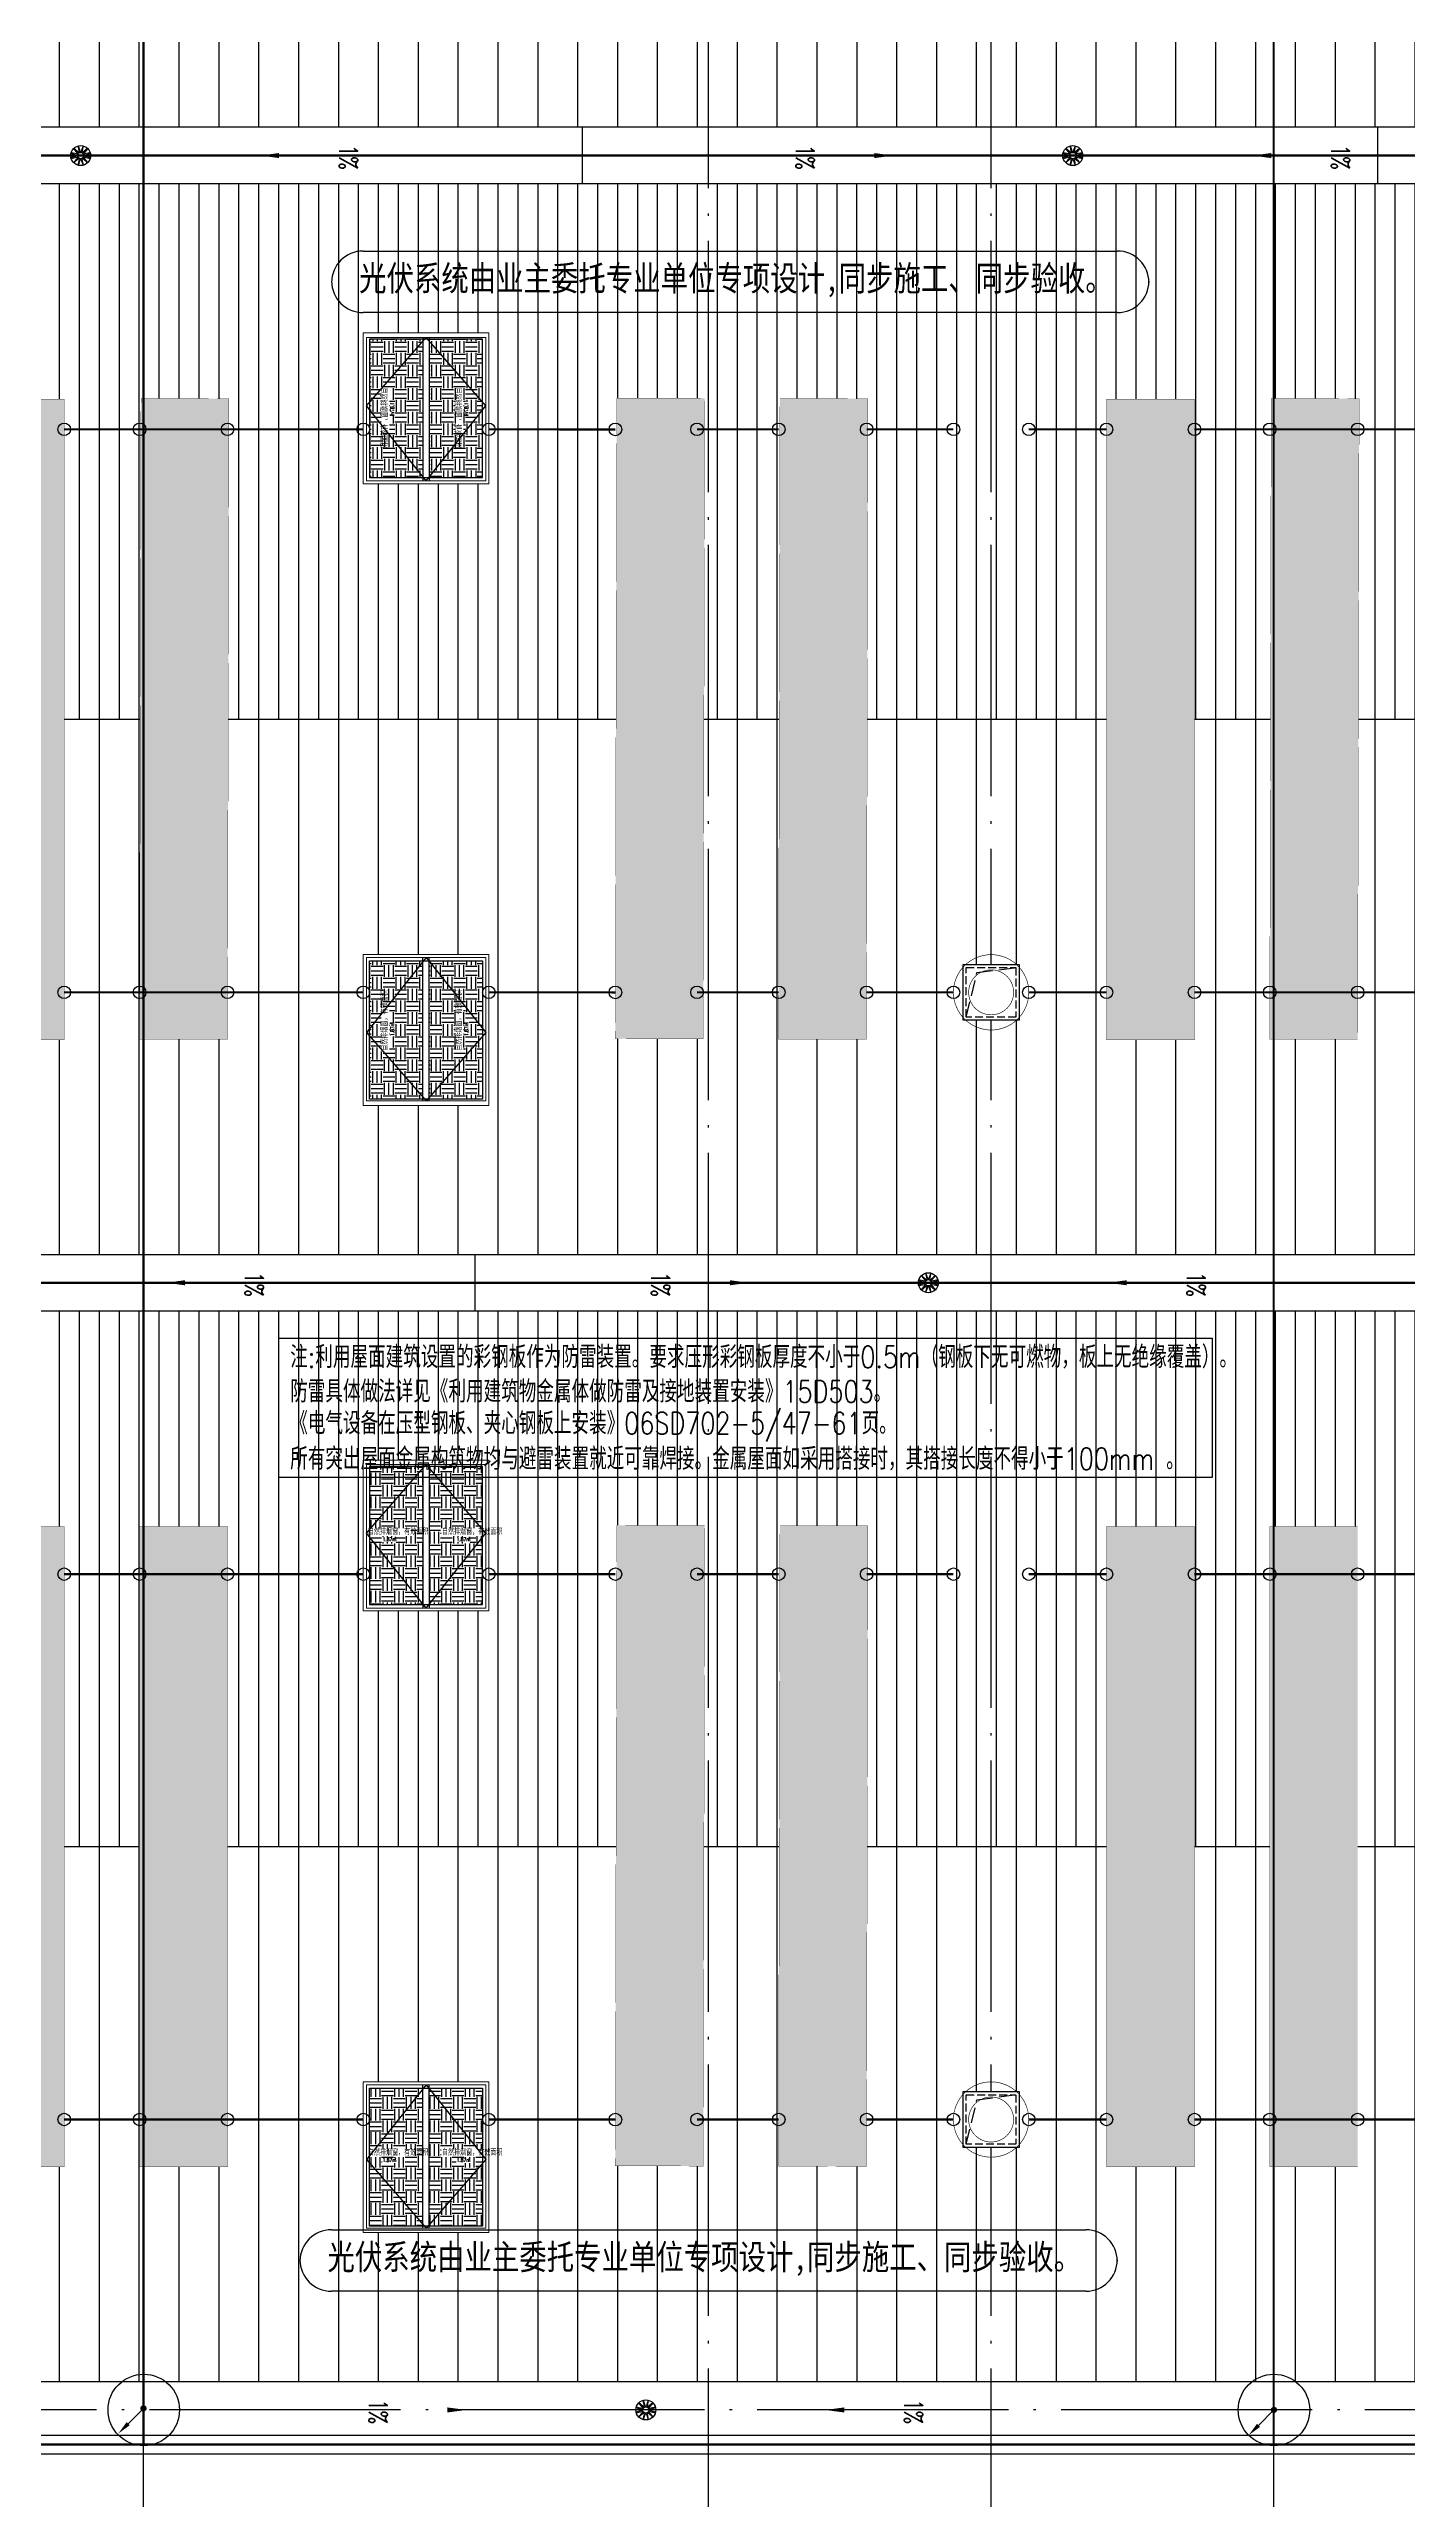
# Model space of a CAD drawing. Extents: x -1396510 to 1250330, y -1892470 to 1623980.
# Drawn here: x -166359 to -144731, y -1496488 to -1457473 of the extents above; entities that cross this region are included whole.
import ezdxf

# ---------------------------------------------------------------- set-up
doc = ezdxf.new("R2010")
doc.units = 0
doc.header["$LTSCALE"] = 1000
doc.header["$MEASUREMENT"] = 0
for name, pattern in [('CENTER2', [1.125, 0.75, -0.125, 0.125, -0.125]), ('DASH', [0.35, 0.25, -0.1]), ('DOTE', [2.4200000000000004, 2, -0.2, 0.02, -0.2]), ('HIDDEN', [9.524999999999999, 6.35, -3.175])]:
    doc.linetypes.add(name, pattern=pattern)
for name, color, linetype in [('-DS 电气', 130, 'Continuous'), ('99平面图例外参$0$A-HATCH-2', 251, 'Continuous'), ('A-AXIS-DOTE', 14, 'DOTE'), ('A-AXIS-SYMB', 3, 'Continuous'), ('A-DRAIN', 142, 'Continuous'), ('A-HATCH-2', 251, 'Continuous'), ('A-LIN-V', 9, 'Continuous'), ('A-SFCE', 30, 'Continuous'), ('AS-COLN', 6, 'Continuous'), ('AS-结构边线层', 200, 'Continuous'), ('E-电气标注', 84, 'Continuous'), ('LWIRE', 4, 'Continuous'), ('SPACE', 7, 'Continuous'), ('SPACE_HATCH', 8, 'Continuous'), ('TEL_TEXT', 7, 'Continuous'), ('WIRE-接地', 4, 'Continuous'), ('WIRE-照明', 1, 'Continuous'), ('WIRE-避雷', 4, 'Continuous'), ('参考线', 8, 'Continuous'), ('外框', 1, 'HIDDEN'), ('文本', 4, 'Continuous'), ('暖通', 7, 'Continuous'), ('虹吸雨水斗', 6, 'Continuous')]:
    doc.layers.add(name, color=color, linetype=linetype)
doc.layers.add('A-云线2', color=3, linetype='Continuous', plot=False)
doc.layers.add('A-加建区域', color=47, linetype='Continuous', plot=False)
doc.layers.add('成型线', color=3, linetype='Continuous', lineweight=18)
doc.styles.add('-宋体', font='', dxfattribs={"width": 0.8})
doc.styles.add('_TCH_DIM', font='SIMPLEX', dxfattribs={"bigfont": 'GBCBIG'})
doc.styles.add('_TCH_SPACE', font='SIMPLEX', dxfattribs={"height": 5, "bigfont": 'GBCBIG'})
doc.styles.add('_TEL_DIM', font='SIMPLEX', dxfattribs={"width": 0.8, "height": 3.5, "bigfont": 'HZTXT'})
doc.styles.get("Standard").update_dxf_attribs({"font": 'gbenor.shx', "bigfont": 'gbcbig.shx'})
doc.styles.get('-宋体').set_extended_font_data('SimSun')
pattern_1 = [(90, (-187145.8154680913, -620719.999996184), (-635, 0), [])]
pattern_2 = [(90, (-187145.8154680913, -620719.999996184), (-317.5, 0), [])]
pattern_3 = [(0, (0, 0), (187.5, 187.5), [187.5, -187.5]), (0, (0, 70.3125), (187.5, 187.5), [187.5, -187.5]), (0, (0, 140.625), (187.5, 187.5), [187.5, -187.5]), (90, (23.4375, 164.0625), (-187.5, 187.5), [187.5, -187.5]), (90, (93.75, 164.0625), (-187.5, 187.5), [187.5, -187.5]), (90, (164.0625, 164.0625), (-187.5, 187.5), [187.5, -187.5])]

# ---------------------------------------------------------------- blocks, each defined once
blk = doc.blocks.new('“奔腾”虹吸雨水斗')
at = {"layer": '虹吸雨水斗', "color": 8, "lineweight": 25}
for p, q in [((947051.9390358106, 86699.02171509856), (946986.60449177, 86757.83901256899)), ((947047.8582179125, 86793.27368750554), (947066.1447476526, 86707.2243189398)), ((947081.8603335525, 86711.43490229684), (947054.6876074036, 86795.03944810855)), ((947125.4522277878, 86795.09991370716), (947098.2641428069, 86711.4357096796)), ((947113.9795311099, 86707.22438888164), (947132.249532881, 86793.21441250079)), ((947193.5637246221, 86757.8844670532), (947128.1860503346, 86699.02318346837)), ((946944.3575006259, 86684.78362745002), (947028.0217046535, 86657.59554246908)), ((947028.0225120363, 86641.19173321455), (946944.4179662246, 86614.01900706587)), ((946946.1837268276, 86607.18961757475), (947032.2330953933, 86625.4761473148)), ((947032.2330254515, 86673.31093077212), (946946.2430018323, 86691.58093254315)), ((946981.5729472799, 86752.89512428427), (947040.4342308647, 86687.51744999675)), ((947040.4356992345, 86611.27043547296), (946981.6184017641, 86545.93589143225)), ((946986.5622900488, 86540.90434694209), (947051.9399643363, 86599.7656305269)), ((947066.1464835609, 86591.56442511365), (947047.87648179, 86505.5744014945)), ((947054.6737868831, 86503.68890028812), (947081.8618718641, 86587.3531043157)), ((947098.2656811185, 86587.35391169846), (947125.4384072672, 86503.74936588678)), ((947132.2677967583, 86505.51512648973), (947113.9812670184, 86591.5644950555)), ((947128.1869788602, 86599.76709889674), (947193.5215229009, 86540.94980142628)), ((947139.6903154363, 86687.51837852233), (947198.5076129069, 86752.85292256305)), ((947198.553067391, 86545.89368971103), (947139.6917838062, 86611.27136399854)), ((947233.9422878433, 86691.59919642055), (947147.8929192775, 86673.31266668047)), ((947147.8929892194, 86625.47788322317), (947233.8830128385, 86607.20788145217)), ((947152.1035026347, 86657.59708078073), (947235.7080484463, 86684.76980692943)), ((947235.7685140449, 86614.00518654528), (947152.1043100174, 86641.19327152622))]:
    blk.add_line(p, q, dxfattribs=at)
for centre, radius in [((947090.0630073354, 86649.39440699767), 149.9999999998636), ((947090.0630073354, 86649.39440699764), 47.64705882348608)]:
    blk.add_circle(centre, radius, dxfattribs=at)
for centre, start, end in [((947024.7688896961, 86649.39347772092), 291.6381690381559, 68.36747106928848), ((947033.5161781037, 86682.04066104008), 261.6381690402307, 38.36747106319988), ((947033.5171073804, 86616.74654340072), 321.6381690427745, 98.36747106896546), ((947057.4151437385, 86705.94030695265), 231.638169039676, 8.367471067260695), ((947057.416753293, 86592.84757776589), 351.638169042018, 128.3674710654842), ((947090.0620780587, 86714.68852463702), 201.6381690394507, 338.3674710638043), ((947090.0639366122, 86584.10028935828), 21.63816903945068, 158.3674710638043), ((947122.7092613779, 86705.9412362294), 171.638169042018, 308.3674710654842), ((947122.7108709324, 86592.84850704264), 51.63816903967597, 188.3674710672607), ((947146.6089072905, 86682.04227059458), 141.6381690427745, 278.3674710689655), ((947146.6098365672, 86616.74815295523), 81.63816904023071, 218.3674710631998), ((947155.3571249748, 86649.39533627436), 111.6381690381559, 248.3674710692885)]:
    blk.add_arc(centre, 8.823529411756681, start, end, dxfattribs=at)
blk = doc.blocks.new('434243')
at = {"layer": '文本', "xscale": 1.061320754715, "yscale": 1.061320754715, "zscale": 1.061320754715}
for p in [(-671020.5249859276, 492857.1993738759), (-655220.5249859276, 492857.1993738759), (-657520.5249859286, 474907.1993738731), (-662020.5249859306, 456957.199328534)]:
    blk.add_blockref('“奔腾”虹吸雨水斗', p, dxfattribs=at)
blk = doc.blocks.new('w4234233')
at = {"layer": 'A-AXIS-SYMB', "color": 8}
for points in [[(355545.815468092, 826830, 0, 0, 0), (355545.815468092, 825680, 0, 80.00000000000001, 0), (355545.815468092, 825980, 0, 0, 0)], [(355545.815468092, 818809.9999923708, 0, 0, 0), (355545.815468092, 819959.9999923708, 0, 80.00000000000001, 0), (355545.815468092, 819659.9999923708, 0, 0, 0)]]:
    blk.add_lwpolyline(points, format="xyseb", dxfattribs=at)
at = {"layer": 'A-AXIS-SYMB', "color": 7, "style": '_TCH_DIM', "width": 0.7058823529411765}
for p in [(355375.815468092, 826935), (355375.815468092, 818407.4999923708)]:
    blk.add_text('1%%%', height=297.5, dxfattribs=at).set_placement(p)
blk = doc.blocks.new('w42343eeee')
blk.add_wipeout([(367285.36201962497, 568211.8823127225), (365883.3467330932, 568215.0626106263), (365906.4841525527, 578415.0363684269), (367306.4805506822, 578411.8606441875)]).dxf.layer = '参考线'
at = {"layer": '99平面图例外参$0$A-HATCH-2'}
h = blk.add_hatch(dxfattribs=at)
h.set_pattern_fill('ANSI33', color=256, scale=75)
h.set_pattern_definition([(45, (1135667.221463564, 924695.118585829), (-168.3798022700467, 168.3798022700468), []), (45, (1135835.601338564, 924695.118585829), (-168.3798022700467, 168.3798022700468), [119.0625000000001, -59.53125000000003])])
h.paths.add_polyline_path([(366843.004486084, 550429.953373909), (365843.0085678101, 550432.2217392924)])
h.paths.add_polyline_path([(365906.4840457473, 578415.0363686695), (367306.4804446542, 578411.8606444283), (367283.3431320193, 568211.8868932726), (365883.3467330934, 568215.0626096725)])
at = {"layer": 'E-电气标注', "color": 1, "const_width": 5}
blk.add_lwpolyline([(365906.4841525527, 578415.0363684271), (365883.3467330933, 568215.0626106265), (367283.3431312228, 568211.8868863871), (367306.4805506822, 578411.8606441878)], close=True, dxfattribs=at)
blk = doc.blocks.new('44')
blk.add_wipeout([(277495.815468091, 745319.9999961853), (279895.8547318697, 745319.9999961851), (279895.815468091, 747319.9999961852), (277495.815468091, 747319.9934126738)]).dxf.layer = '参考线'
at = {"layer": 'SPACE_HATCH'}
h = blk.add_hatch(dxfattribs=at)
h.set_pattern_fill('土壤', color=8, scale=50, style=0)
h.set_pattern_definition(pattern_3)
h.paths.add_polyline_path([(277595.8154692653, 746369.9967074657), (279795.8154657534, 746369.9967013941), (279795.8154709901, 747219.9934113587), (277595.8154675254, 747219.9934135819)])
h.paths.add_polyline_path([(278352.3530424843, 746903.9999999983), (279056.8211275907, 746903.9999999983), (279056.8211275907, 747033.9999999983), (278352.3530424843, 747033.9999999983)])
h.paths.add_polyline_path([(278591.1695850375, 746810.7899999983), (278816.5945850375, 746810.7899999983), (278816.5945850375, 746894.9649999983), (278591.1695850375, 746894.9649999983)])
h = blk.add_hatch(dxfattribs=at)
h.set_pattern_fill('土壤', color=8, scale=50, style=0)
h.set_pattern_definition(pattern_3)
h.paths.add_polyline_path([(277595.8154692836, 746269.9967013716), (279795.8154657515, 746269.9967074431), (279795.8154709901, 745420.0065810117), (277595.8154675254, 745420.0065787885)])
h.paths.add_polyline_path([(278352.3530424843, 745723.9999923721), (279056.8211275907, 745723.9999923721), (279056.8211275907, 745853.9999923721), (278352.3530424843, 745853.9999923721)])
h.paths.add_polyline_path([(278591.1695850375, 745630.7899923722), (278816.5945850375, 745630.7899923722), (278816.5945850375, 745714.9649923722), (278591.1695850375, 745714.9649923722)])
at = {"color": 2}
for p, q in [((277565.8154680911, 746369.9967044295), (279850.8154680911, 746369.9967044295)), ((277565.8154680911, 746269.9967044295), (279850.8154680911, 746269.9967044295))]:
    blk.add_line(p, q, dxfattribs=at)
at = {"layer": 'A-SFCE'}
blk.add_lwpolyline([(277595.815468091, 747219.9934126737), (279795.815468091, 747219.9934126737), (279795.815468091, 745419.9999961852), (277595.815468091, 745419.9999961852)], close=True, dxfattribs=at)
at = {"layer": '外框', "color": 8}
for points in [[(279850.815468091, 746319.9999961853), (278658.315468091, 747269.9999961852), (277565.815468091, 746319.9999961852)], [(279850.815468091, 746319.9999961853), (278658.315468091, 745369.9999961852), (277565.815468091, 746319.9999961852)]]:
    blk.add_lwpolyline(points, dxfattribs=at)
at = {"layer": '成型线'}
blk.add_line((279895.815468091, 745319.9999961852), (279895.815468091, 747319.9999961852), dxfattribs=at)
blk.add_lwpolyline([(279895.815468091, 745319.9999961852), (277495.815468091, 745319.9999961853), (277495.815468091, 747319.9999961853), (279895.815468091, 747319.9999961852)], dxfattribs=at)
blk.add_lwpolyline([(279850.815468091, 745369.9999961853), (279850.815468091, 747269.9999961853), (277565.815468091, 747269.9999961852), (277565.815468091, 745369.9999961852)], close=True, dxfattribs=at)
at = {"layer": 'SPACE', "color": 8, "style": '_TCH_SPACE'}
for p in [(278365.3530424843, 746929.9999999983), (278365.3530424843, 745749.9999923721)]:
    blk.add_text('自然排烟窗，有效面积', height=96.45390070921985, dxfattribs=at).set_placement(p)
at = {"layer": 'SPACE', "color": 8, "style": '_TCH_SPACE', "width": 0.7058823529411765}
for s, height, p in [('1.87m', 59.5, (278599.5870850375, 746827.6249999983)), ('2', 29.75, (278791.5870850375, 746862.6249999983)), ('1.87m', 59.5, (278599.5870850375, 745647.6249923721)), ('2', 29.75, (278791.5870850375, 745682.6249923721))]:
    blk.add_text(s, height=height, dxfattribs=at).set_placement(p)
blk = doc.blocks.new('fengji')
blk.add_wipeout([(-444.999999999982, 444.9999999999246), (445.0392637787322, 444.9999999999251), (444.9999999999777, -445.0000000000748), (-445.00000000001666, -445.0000000001503)]).dxf.layer = '参考线'
at = {"layer": 'A-HATCH-2', "color": 8, "const_width": 10}
for points in [[(0, -600.1812888215063, -0.9999999999999998), (0, 600.1812905720435, -0.9999999999999998)], [(0, -600.1812888215063, 0.9999999999999998), (0, 600.1812905720435, 0.9999999999999998)]]:
    blk.add_lwpolyline(points, format="xyb", dxfattribs=at)
at = {"layer": 'A-HATCH-2', "color": 8, "linetype": 'DASH', "const_width": 10}
for points in [[(0, -358.3171878784196, -0.9999999999999998), (0, 358.3171878787689, -0.9999999999999998)], [(0, -358.3171878784196, 0.9999999999999998), (0, 358.3171878787689, 0.9999999999999998)]]:
    blk.add_lwpolyline(points, format="xyb", dxfattribs=at)
at = {"layer": 'AS-COLN', "ltscale": 0.5}
blk.add_lwpolyline([(-445, 445), (445, 445), (445, -445), (-445, -445)], close=True, dxfattribs=at)
at = {"layer": 'AS-COLN', "linetype": 'DASH', "ltscale": 0.5}
blk.add_lwpolyline([(-395, 395), (395, 395), (395, -395), (-395, -395)], close=True, dxfattribs=at)
at = {"layer": 'AS-结构边线层', "color": 8, "linetype": 'DASH'}
blk.add_lwpolyline([(395, 395), (225.4077321449295, -315.0000038014259), (-395, -395)], dxfattribs=at)
blk = doc.blocks.new('世赫3#厂房屋顶0821')
at = {"layer": 'A-HATCH-2'}
h = blk.add_hatch(dxfattribs=at)
h.set_pattern_fill('ANSI31', color=256, scale=400, angle=45)
h.set_pattern_definition(pattern_1)
h.paths.add_polyline_path([(46734.184516676, -26924.99999998743), (179269.9021549856, -26924.99999995762), (184499.999998813, -26924.99999997253), (184500.0000091321, -35449.99999994412), (5954.894532416365, -35450.00000000128), (8720.937321418663, -26925.00000000105), (34104.18451667647, -26924.99999997253)])
h = blk.add_hatch(dxfattribs=at)
h.set_pattern_fill('ANSI31', color=256, scale=200, angle=45)
h.set_pattern_definition(pattern_2)
h.paths.add_polyline_path([(46734.18450394215, -44874.99999995797), (179269.9021422517, -44874.99999998778), (184499.9999937201, -44874.99999997288), (184499.9999963983, -36350.00000000128), (5662.878284897073, -36350.00000000128), (2896.835495894775, -44875.00000000151), (13809.11439663637, -44874.99999997288)])
h = blk.add_hatch(dxfattribs=at)
h.set_pattern_fill('ANSI31', color=256, scale=400, angle=45)
h.set_pattern_definition(pattern_1)
h.paths.add_polyline_path([(46734.18450394215, -44874.99999998778), (179269.9021422517, -44874.99999995797), (184499.9999860793, -44874.99999997288), (184499.9999963983, -53399.99999994447), (-300.0002615137491, -53384.18280601536), (130.7927068925928, -53400.00000000163), (2896.835495894775, -44875.00000000151), (34104.18450394273, -44874.99999997288)])
h = blk.add_hatch(dxfattribs=at)
h.set_pattern_fill('ANSI31', color=256, scale=200, angle=45)
h.set_pattern_definition(pattern_2)
h.paths.add_polyline_path([(-300.0002615137491, -55200.00000004121), (-599.9999214822892, -55200.00000004109), (-599.99988916656, -62825.0000000014), (13809.11440937012, -62824.99999997322), (46734.184516676, -62824.99999995832), (179269.9021549856, -62824.99999998813), (184500.0000064539, -62824.99999997322), (184500.0000091321, -54300.00000000163), (-300.0002615137491, -54300.00000000151)])
h = blk.add_hatch(dxfattribs=at)
h.set_pattern_fill('ANSI31', color=256, scale=400, angle=45)
h.set_pattern_definition(pattern_1)
h.paths.add_polyline_path([(46734.184516676, -62824.99999998813), (179269.9021549856, -62824.99999995832), (184499.999998813, -62824.99999997322), (184500.0000091321, -71349.99999994482), (-599.9998530365992, -71350.00004928967), (-599.9998891666764, -62825.00006104086), (34104.18451667647, -62824.99999997322)])
at = {"layer": 'A-AXIS-DOTE', "color": 8, "ltscale": 2}
for p, q in [((148000, -79979.99999618402), (148000.0000000002, 5640.000003815978)), ((157000.0000000002, -79979.99999618402), (157000.0000000002, 5640.000003815978)), ((161500, -79979.99999618402), (161500, 5640.000003815978)), ((166000, -79979.99999618402), (166000, 5640.000003815978)), ((192904.1845319087, -35900.00000000128), (-5155.815468091285, -35900.00000000023)), ((190814.1845319087, -53850.00000000163), (-5155.815468091285, -53850.00000000058)), ((190814.1845319087, -71800.00000000128), (-5155.815468091285, -71800.00000000058))]:
    blk.add_line(p, q, dxfattribs=at)
at = {"layer": 'A-DRAIN'}
for p, q in [((153284.1845319087, -54300.00000000163), (153284.1845319087, -53400.00000000163)), ((148000, -72200.0520242115), (148000, -71350.00000000116)), ((166000, -72200.0520242115), (166000, -71350.00000000116))]:
    blk.add_line(p, q, dxfattribs=at)
for points in [[(154984.1845319087, -35450.00000000128), (154984.1845319087, -36350.00000000128)], [(167654.1845319087, -35450.00000000128), (167654.1845319087, -36350.00000000128)], [(167654.1845319087, -35450.00000000128), (167654.1845319087, -36350.00000000128)]]:
    blk.add_lwpolyline(points, dxfattribs=at)
at = {"layer": 'A-LIN-V'}
for points in [[(184499.9999999995, -35450.00000000128), (5954.894532416365, -35450.00000000128)], [(5662.878284897073, -36350.00000000128), (130.7927068925928, -53400.00000000163), (184499.9999999995, -53400.00000000163)], [(184499.9999999995, -36350.00000000128), (5662.878284897073, -36350.00000000128)], [(184499.9999999995, -54300.00000000163), (-300.0002615137491, -54300.00000000163)], [(184499.9999999995, -71350.00000000116), (-599.9998530365992, -71350.00000000116)]]:
    blk.add_lwpolyline(points, dxfattribs=at)
at = {"layer": 'A-SFCE'}
for points in [[(-599.9999214824056, -56150.0000000007), (-599.9998494340107, -72200.05200102099), (184500.0000052445, -72200.05202678673), (184500.0000153503, 399.9480899028713), (16850.95031567826, 399.9999365322292), (-599.9999227537774, -53384.18278621556), (-599.9999227537774, -54050.00000000058), (-300.0002615137491, -54050.00000000058)], [(2160.91077356413, -44875.00000000151), (184500.0000149659, -44875.00000000151)], [(-300.0002615137491, -55850.0000000007), (-899.9999227537774, -55850.0000000007), (-899.9998481625225, -72500.0520009792), (184800.0000052028, -72500.05202682852)], [(-599.99988916656, -62825.0000000014), (184500.0000149659, -62825.0000000014)]]:
    blk.add_lwpolyline(points, dxfattribs=at)
at = {"layer": 'A-加建区域', "color": 8, "rotation": 270}
for p in [(-675819.9999961823, 319645.8154680916), (-660019.9999961823, 319645.8154680916), (-677319.9999961834, 301695.8154227633), (-662319.9999961834, 301695.8154227633), (-666819.9999961855, 283745.8153774242)]:
    blk.add_blockref('w4234233', p, dxfattribs=at)
at = {"layer": '虹吸雨水斗'}
blk.add_blockref('434243', (-187145.8154680913, -620719.999996184), dxfattribs=at)
at = {"layer": 'A-LIN-V', "xscale": -1, "rotation": 90}
blk.add_blockref('44', (898820.0976888135, 238770.7638304263), dxfattribs=at)
at = {"layer": 'A-LIN-V', "rotation": 90}
blk.add_blockref('44', (898820.0978259707, -328520.8671057564), dxfattribs=at)
at = {"layer": 'A-SFCE', "rotation": 0.1299683941899633}
for p in [(-219255.9563217165, -619023.9810250171), (-201255.9563217165, -619023.9810264476), (-216655.9599533083, -636973.9810235866), (-198655.9599533083, -636973.9810221561)]:
    blk.add_blockref('w42343eeee', p, dxfattribs=at)
at = {"layer": 'A-SFCE'}
for p in [(-210368.9489364626, -618177.736949242), (-207768.9524383547, -618183.6347287067)]:
    blk.add_blockref('w42343eeee', p, dxfattribs=at)
at = {"layer": '暖通', "rotation": 180}
for p in [(161500, -49225.05202967126), (161500, -67175.05202968535)]:
    blk.add_blockref('fengji', p, dxfattribs=at)
for points in [[(153500.09769262804, -56675.05163766447), (153500.09769262827, -59075.09090144318), (151500.09769262816, -59075.05163766443), (151500.10427613958, -56675.05163766444)], [(153500.09782978543, -68975.05163766522), (153500.09782978566, -66575.01237388651), (151500.09782978555, -66575.05163766527), (151500.10441329697, -68975.05163766525)]]:
    blk.add_wipeout(points).dxf.layer = '参考线'
at = {"layer": 'SPACE_HATCH'}
h = blk.add_hatch(dxfattribs=at)
h.set_pattern_fill('土壤', color=8, scale=50, style=0)
h.set_pattern_definition(pattern_3)
h.paths.add_polyline_path([(152450.1009813477, -56775.05163883872), (152450.1009874193, -58975.05163532682), (151600.1042774547, -58975.05164056359), (151600.1042752315, -56775.05163709889)])
h.paths.add_polyline_path([(151600.1042762247, -57757.82325461094), (151600.104276356, -57887.82325461094), (152264.3317313683, -57887.82325461094), (152264.3317313683, -57757.82325461094)])
h.paths.add_polyline_path([(151798.6801888151, -57981.03325461093), (152024.1051888151, -57981.03325461093), (152024.1051888151, -57896.85825461093), (151798.6801888151, -57896.85825461093)])
h = blk.add_hatch(dxfattribs=at)
h.set_pattern_fill('土壤', color=8, scale=50, style=0)
h.set_pattern_definition(pattern_3)
h.paths.add_polyline_path([(152550.1009874418, -56775.051638857), (152550.1009813703, -58975.05163532495), (153400.0911078017, -58975.05164056359), (153400.0911100249, -56775.05163709889)])
h.paths.add_polyline_path([(153400.0911089004, -57887.82325461094), (153400.0911090318, -57757.82325461094), (152739.8636538881, -57757.82325461094), (152739.8636538881, -57887.82325461094)])
h.paths.add_polyline_path([(152978.6801964413, -57981.03325461093), (153204.1051964413, -57981.03325461093), (153204.1051964413, -57896.85825461093), (152978.6801964413, -57896.85825461093)])
h = blk.add_hatch(dxfattribs=at)
h.set_pattern_fill('土壤', color=8, scale=50, style=0)
h.set_pattern_definition(pattern_3)
h.paths.add_polyline_path([(152450.1011185051, -68875.05163649097), (152450.1011245767, -66675.05164000287), (151600.1044146121, -66675.0516347661), (151600.1044123889, -68875.0516382308)])
h.paths.add_polyline_path([(151600.1044136327, -67644.28002071875), (151600.1044135013, -67774.28002071875), (152264.3318685257, -67774.28002071875), (152264.3318685257, -67644.28002071875)])
h.paths.add_polyline_path([(151798.6803259725, -67867.49002071876), (152024.1053259725, -67867.49002071876), (152024.1053259725, -67783.31502071876), (151798.6803259725, -67783.31502071876)])
h = blk.add_hatch(dxfattribs=at)
h.set_pattern_fill('土壤', color=8, scale=50, style=0)
h.set_pattern_definition(pattern_3)
h.paths.add_polyline_path([(152550.1011245992, -68875.0516364727), (152550.1011185276, -66675.05164000473), (153400.0912449591, -66675.0516347661), (153400.0912471823, -68875.0516382308)])
h.paths.add_polyline_path([(153400.0912460699, -67774.28002071875), (153400.0912459385, -67644.28002071875), (152739.8637910455, -67644.28002071875), (152739.8637910455, -67774.28002071875)])
h.paths.add_polyline_path([(152978.6803335987, -67867.49002071876), (153204.1053335987, -67867.49002071876), (153204.1053335987, -67783.31502071876), (152978.6803335987, -67783.31502071876)])
at = {"color": 2}
for p, q in [((152450.1009843839, -56745.0516376645), (152450.1009843839, -59030.0516376645)), ((152550.1009843839, -56745.0516376645), (152550.1009843839, -59030.0516376645)), ((152450.1011215413, -68905.0516376652), (152450.1011215413, -66620.0516376652)), ((152550.1011215413, -68905.0516376652), (152550.1011215413, -66620.0516376652))]:
    blk.add_line(p, q, dxfattribs=at)
at = {"layer": 'A-SFCE'}
for points in [[(151600.1042761397, -56775.05163766444), (151600.1042761397, -58975.05163766444), (153400.0976926282, -58975.05163766444), (153400.0976926282, -56775.05163766444)], [(151600.1044132971, -68875.05163766525), (151600.1044132971, -66675.05163766525), (153400.0978297856, -66675.05163766525), (153400.0978297856, -68875.05163766525)]]:
    blk.add_lwpolyline(points, close=True, dxfattribs=at)
at = {"layer": '外框', "color": 8}
for points in [[(152500.0976926281, -59030.05163766444), (151550.0976926282, -57837.55163766444), (152500.0976926282, -56745.05163766444)], [(152500.0976926281, -59030.05163766444), (153450.0976926282, -57837.55163766444), (152500.0976926282, -56745.05163766444)], [(152500.0978297855, -66620.05163766525), (151550.0978297856, -67812.55163766525), (152500.0978297856, -68905.05163766525)], [(152500.0978297855, -66620.05163766525), (153450.0978297856, -67812.55163766525), (152500.0978297856, -68905.05163766525)]]:
    blk.add_lwpolyline(points, dxfattribs=at)
at = {"layer": '成型线'}
for p, q in [((153500.0976926282, -59075.05163766444), (151500.0976926282, -59075.05163766444)), ((153500.0978297856, -66575.05163766525), (151500.0978297856, -66575.05163766525))]:
    blk.add_line(p, q, dxfattribs=at)
for points in [[(153500.0976926282, -59075.05163766444), (153500.0976926281, -56675.05163766444), (151500.0976926281, -56675.05163766444), (151500.0976926282, -59075.05163766444)], [(153500.0978297856, -66575.05163766525), (153500.0978297855, -68975.05163766525), (151500.0978297855, -68975.05163766525), (151500.0978297856, -66575.05163766525)]]:
    blk.add_lwpolyline(points, dxfattribs=at)
for points in [[(153450.0976926281, -59030.05163766444), (151550.0976926281, -59030.05163766444), (151550.0976926282, -56745.05163766444), (153450.0976926282, -56745.05163766444)], [(153450.0978297855, -66620.05163766525), (151550.0978297855, -66620.05163766525), (151550.0978297856, -68905.05163766525), (153450.0978297856, -68905.05163766525)]]:
    blk.add_lwpolyline(points, close=True, dxfattribs=at)
at = {"layer": 'A-SFCE', "rotation": 0.1299683941899633}
for p in [(-219255.9563369753, -601073.9810231098), (-201255.9563369753, -601073.9810226329), (-219255.9563598635, -636973.9810235866), (-201255.9563598635, -636973.9810250171)]:
    blk.add_blockref('w42343eeee', p, dxfattribs=at)
at = {"layer": 'A-SFCE'}
for p in [(-210368.9489593508, -600227.7369478114), (-207768.952484131, -600233.6347287067), (-217945.8257369997, -618183.6347287067), (-199945.8257141115, -618183.6347287067), (-210368.9489593508, -636127.7369482883), (-207768.9524993898, -636133.634727753)]:
    blk.add_blockref('w42343eeee', p, dxfattribs=at)
at = {"layer": 'SPACE', "color": 8, "style": '_TCH_SPACE'}
for p in [(151572.8636462619, -57861.82325461094), (152752.8636538881, -57861.82325461094), (151572.8637834193, -67748.28002071875), (152752.8637910455, -67748.28002071875)]:
    blk.add_text('自然排烟窗，有效面积', height=96.45390070921985, dxfattribs=at).set_placement(p)
at = {"layer": 'SPACE', "color": 8, "style": '_TCH_SPACE', "width": 0.7058823529411765}
for s, height, p in [('1.87m', 59.5, (151807.0976888151, -57964.19825461094)), ('2', 29.75, (151999.0976888151, -57929.19825461094)), ('1.87m', 59.5, (152987.0976964413, -57964.19825461094)), ('2', 29.75, (153179.0976964413, -57929.19825461094)), ('1.87m', 59.5, (151807.0978259725, -67850.65502071875)), ('2', 29.75, (151999.0978259725, -67815.65502071875)), ('1.87m', 59.5, (152987.0978335987, -67850.65502071875)), ('2', 29.75, (153179.0978335987, -67815.65502071875))]:
    blk.add_text(s, height=height, dxfattribs=at).set_placement(p)
at = {"layer": 'A-SFCE'}
for p in [(-217968.9631423952, -600251.3540084728), (-199968.9631271364, -600251.3540070422)]:
    blk.add_blockref('w42343eeee', p, dxfattribs=at)
blk = doc.blocks.new('$TelecSys$00000080')
for p, q in [((-0.7000000000007276, -0.7000000000007276), (0, 0)), ((0.1041666666678793, 0.1041666666660603), (0.1041666666678793, 0.1041666666660603)), ((-0.1041666666678793, -0.1041666666660603), (-0.1041666666678793, -0.1041666666660603))]:
    blk.add_line(p, q)
at = {"const_width": 0.1425}
blk.add_lwpolyline([(0.07125000000087311, 0, 1), (-0.07125000000087311, 0, 1)], format="xyb", close=True, dxfattribs=at)
blk.add_solid([(-0.6300000000010186, -0.7700000000004366), (-0.7700000000004366, -0.6299999999991996), (-1.150000000001455, -1.149999999999636)])
at = {"width": 0.8, "flags": 9}
blk.add_attdef('A', (0, 0), '', height=2e-05, rotation=180, dxfattribs=at)
blk = doc.blocks.new('$TelecSys$00000010')
blk.add_circle((0, 0, 1e-08), 1)

msp = doc.modelspace()

# ---------------------------------------------------------------- block references
at = {"layer": 'A-云线2'}
msp.add_blockref('世赫3#厂房屋顶0821', (-312854.1845319086, -1423270), dxfattribs=at)

# ---------------------------------------------------------------- next in the draw order: linework, layer by layer
at = {"layer": '-DS 电气', "color": 6}
for p, q in [((-161357.6476786807, -1460689.919912972), (-149342.3523213193, -1460689.919912972)), ((-161857.6476786807, -1461170), (-161857.6476786807, -1461189.919912972)), ((-148842.3523213193, -1461170), (-148842.3523213193, -1461189.919912972)), ((-149342.3523213193, -1461670), (-161357.6476786807, -1461670)), ((-161861.8322105891, -1492199.919912972), (-149846.5368532276, -1492199.919912972)), ((-162361.8322105891, -1492680), (-162361.8322105891, -1492699.919912972)), ((-149346.5368532276, -1492680), (-149346.5368532276, -1492699.919912972)), ((-149846.5368532276, -1493180), (-161861.8322105891, -1493180))]:
    msp.add_line(p, q, dxfattribs=at)
for centre, start, end in [((-161357.6476786807, -1461189.919912972), 90, 180), ((-149342.3523213193, -1461189.919912972), 0, 90), ((-161357.6476786807, -1461170), 180, 270), ((-149342.3523213193, -1461170), 270, 0), ((-161861.8322105891, -1492699.919912972), 90, 180), ((-149846.5368532276, -1492699.919912972), 0, 90), ((-161861.8322105891, -1492680), 180, 270), ((-149846.5368532276, -1492680), 270, 0)]:
    msp.add_arc(centre, 500, start, end, dxfattribs=at)
at = {"layer": 'TEL_TEXT', "color": 1}
msp.add_lwpolyline([(-162700.0012579286, -1478001.616580268), (-147834.1704569665, -1478001.616580268), (-147834.1704569665, -1480219.999950463), (-162700.0012579286, -1480219.999950463)], close=True, dxfattribs=at)
at = {"layer": 'WIRE-接地', "linetype": 'CENTER2', "const_width": 35}
for points in [[(-164854.1845319082, -1422719.973896939), (-164854.1845319082, -1495620.031149495)], [(-146854.1845319086, -1422720.00002975), (-146854.1845319086, -1495620.049372659)], [(-307938.9210003676, -1459170), (-128204.1878175711, -1459170.000000001)], [(-166116.6600244199, -1463530.000000012), (-161354.0835475254, -1463530.000000012)], [(-159354.0868392811, -1463530.000000012), (-157338.1161165516, -1463531.131331695)], [(-156037.1346543975, -1463530.000000007), (-154737.1284179064, -1463530.000000007)], [(-153336.2294372407, -1463530.207852353), (-151954.3658216054, -1463530.000000008)], [(-150754.003242212, -1463529.980368122), (-149516.66002442, -1463530.000000013)], [(-148114.7906147729, -1463530.134285092), (-143354.0835475242, -1463530.000000014)], [(-166116.6600244198, -1472495.052030559), (-161354.0835475253, -1472495.052030559)], [(-159354.086839281, -1472495.052030559), (-157338.1161165516, -1472496.183362242)], [(-156037.1346543974, -1472495.052030554), (-154737.1284179063, -1472495.052030554)], [(-153336.2294372406, -1472495.2598829), (-151954.3658216053, -1472495.052030555)], [(-150754.0032422119, -1472495.032398668), (-149516.6600244199, -1472495.05203056)], [(-148114.7906147728, -1472495.186315639), (-143354.0835475241, -1472495.052030561)], [(-313604.1844546624, -1477120.000000001), (-128204.1878175711, -1477120.000000001)], [(-166116.6600244199, -1481759.999999905), (-161354.0835475254, -1481759.999999905)], [(-159354.0868392811, -1481759.999999905), (-157338.1161165516, -1481761.131331588)], [(-156037.1346543975, -1481759.999999901), (-154737.1284179064, -1481759.999999901)], [(-153336.2294372407, -1481760.207852246), (-151954.3658216054, -1481759.999999901)], [(-150754.003242212, -1481759.980368015), (-149516.66002442, -1481759.999999907)], [(-148114.7906147729, -1481760.134284985), (-143354.0835475242, -1481759.999999907)], [(-166116.6600244199, -1490445.052030573), (-161354.0835475254, -1490445.052030573)], [(-159354.0868392811, -1490445.052030573), (-157338.1161165516, -1490446.183362256)], [(-156037.1346543975, -1490445.052030568), (-154737.1284179064, -1490445.052030568)], [(-153336.2294372407, -1490445.259882914), (-151954.3658216054, -1490445.052030568)], [(-150754.003242212, -1490445.032398682), (-149516.66002442, -1490445.052030574)], [(-148114.7906147729, -1490445.186315653), (-143354.0835475242, -1490445.052030575)]]:
    msp.add_lwpolyline(points, dxfattribs=at)
at = {"layer": 'WIRE-照明', "color": 6, "linetype": 'Continuous'}
for centre in [(-164850.1845319232, -1495070.000000018), (-146850.1845319233, -1495070.000000018)]:
    msp.add_circle(centre, 569.2209588554177, dxfattribs=at)
at = {"layer": 'WIRE-避雷', "linetype": 'Continuous', "const_width": 35}
msp.add_lwpolyline([(-313604.1843807069, -1495620.052001), (-313604.1844540267, -1479270.000000001), (-313304.1846240424, -1479270.000000001), (-313304.1846240446, -1477470), (-313604.1844546624, -1477470), (-313604.1844546624, -1476630.456916969), (-296112.2629854887, -1422720.00002975), (-128204.1845165374, -1422720.00002975), (-128204.1845266849, -1495620.026011965), (-313604.1843807069, -1495620.052001)], dxfattribs=at)

# ---------------------------------------------------------------- next in the draw order: block references
at = {"layer": 'LWIRE'}
for name, p, xscale, yscale, zscale in [('$TelecSys$00000010', (-166116.6600244199, -1463530.000000012), 100, 100, 100), ('$TelecSys$00000010', (-164916.6636178647, -1463530.039263782), 100, 100, 100), ('$TelecSys$00000010', (-163516.6636178647, -1463530.039263782), 100, 100, 100), ('$TelecSys$00000010', (-161354.0868392811, -1463530.000000001), 100, 100, 100), ('$TelecSys$00000010', (-159354.0868392809, -1463530.019631891), 100, 100, 100), ('$TelecSys$00000010', (-157338.1161165516, -1463531.131331695), 100, 100, 100), ('$TelecSys$00000010', (-156037.1346543975, -1463530.000000007), 100, 100, 100), ('$TelecSys$00000010', (-154737.1284179063, -1463530.000000007, 1e-06), 100, 100, 100), ('$TelecSys$00000010', (-153336.2294372407, -1463530.207852353), 100, 100, 100), ('$TelecSys$00000010', (-151954.369113361, -1463530.000000008), 100, 100, 100), ('$TelecSys$00000010', (-150754.0032422118, -1463530, -1e-06), 100, 100, 100), ('$TelecSys$00000010', (-149516.66002442, -1463530.000000013), 100, 100, 100), ('$TelecSys$00000010', (-148114.7906147729, -1463530.134285092), 100, 100, 100), ('$TelecSys$00000010', (-146916.6636178648, -1463530.100489571), 100, 100, 100), ('$TelecSys$00000010', (-145516.6636178647, -1463530.100489571), 100, 100, 100), ('$TelecSys$00000010', (-166116.6600244198, -1472495.052030559), 100, 100, 100), ('$TelecSys$00000010', (-164916.6636178647, -1472495.091294329), 100, 100, 100), ('$TelecSys$00000010', (-163516.6636178646, -1472495.091294329), 100, 100, 100), ('$TelecSys$00000010', (-161354.086839281, -1472495.052030548), 100, 100, 100), ('$TelecSys$00000010', (-159354.0868392809, -1472495.071662438), 100, 100, 100), ('$TelecSys$00000010', (-157338.1161165516, -1472496.183362242), 100, 100, 100), ('$TelecSys$00000010', (-156037.1346543974, -1472495.052030554), 100, 100, 100), ('$TelecSys$00000010', (-154737.1284179063, -1472495.052030554, 1e-06), 100, 100, 100), ('$TelecSys$00000010', (-153336.2294372406, -1472495.2598829), 100, 100, 100), ('$TelecSys$00000010', (-151954.3691133609, -1472495.052030555), 100, 100, 100), ('$TelecSys$00000010', (-150754.0032422118, -1472495.052030547, -1e-06), 100, 100, 100), ('$TelecSys$00000010', (-149516.6600244199, -1472495.05203056), 100, 100, 100), ('$TelecSys$00000010', (-148114.7906147728, -1472495.186315639), 100, 100, 100), ('$TelecSys$00000010', (-146916.6636178648, -1472495.152520118), 100, 100, 100), ('$TelecSys$00000010', (-145516.6636178647, -1472495.152520118), 100, 100, 100), ('$TelecSys$00000010', (-166116.6600244199, -1481759.999999905), 100, 100, 100), ('$TelecSys$00000010', (-164916.6636178647, -1481760.039263676), 100, 100, 100), ('$TelecSys$00000010', (-163516.6636178647, -1481760.039263676), 100, 100, 100), ('$TelecSys$00000010', (-161354.0868392811, -1481759.999999895), 100, 100, 100), ('$TelecSys$00000010', (-159354.0868392809, -1481760.019631784), 100, 100, 100), ('$TelecSys$00000010', (-157338.1161165516, -1481761.131331588), 100, 100, 100), ('$TelecSys$00000010', (-156037.1346543975, -1481759.999999901), 100, 100, 100), ('$TelecSys$00000010', (-154737.1284179063, -1481759.999999901, 1e-06), 100, 100, 100), ('$TelecSys$00000010', (-153336.2294372407, -1481760.207852246), 100, 100, 100), ('$TelecSys$00000010', (-151954.369113361, -1481759.999999901), 100, 100, 100), ('$TelecSys$00000010', (-150754.0032422118, -1481759.999999893, -1e-06), 100, 100, 100), ('$TelecSys$00000010', (-149516.66002442, -1481759.999999907), 100, 100, 100), ('$TelecSys$00000010', (-148114.7906147729, -1481760.134284985), 100, 100, 100), ('$TelecSys$00000010', (-146916.6636178648, -1481760.100489464), 100, 100, 100), ('$TelecSys$00000010', (-145516.6636178647, -1481760.100489464), 100, 100, 100), ('$TelecSys$00000010', (-166116.6600244199, -1490445.052030573), 100, 100, 100), ('$TelecSys$00000010', (-164916.6636178647, -1490445.091294343), 100, 100, 100), ('$TelecSys$00000010', (-163516.6636178647, -1490445.091294343), 100, 100, 100), ('$TelecSys$00000010', (-161354.0868392811, -1490445.052030562), 100, 100, 100), ('$TelecSys$00000010', (-159354.0868392809, -1490445.071662452), 100, 100, 100), ('$TelecSys$00000010', (-157338.1161165516, -1490446.183362256), 100, 100, 100), ('$TelecSys$00000010', (-156037.1346543975, -1490445.052030568), 100, 100, 100), ('$TelecSys$00000010', (-154737.1284179063, -1490445.052030568, 1e-06), 100, 100, 100), ('$TelecSys$00000010', (-153336.2294372407, -1490445.259882914), 100, 100, 100), ('$TelecSys$00000010', (-151954.369113361, -1490445.052030568), 100, 100, 100), ('$TelecSys$00000010', (-150754.0032422118, -1490445.052030561, -1e-06), 100, 100, 100), ('$TelecSys$00000010', (-149516.66002442, -1490445.052030574), 100, 100, 100), ('$TelecSys$00000010', (-148114.7906147729, -1490445.186315653), 100, 100, 100), ('$TelecSys$00000010', (-146916.6636178648, -1490445.152520132), 100, 100, 100), ('$TelecSys$00000010', (-145516.6636178647, -1490445.152520132), 100, 100, 100), ('$TelecSys$00000080', (-164854.1845319086, -1495045.026012106), 350, 350, 350), ('$TelecSys$00000080', (-146850.1845319233, -1495070.000000001), 350, 350, 350)]:
    msp.add_blockref(name, p, dxfattribs=dict(at, xscale=xscale, yscale=yscale, zscale=zscale))

# ---------------------------------------------------------------- next in the draw order: texts
at = {"layer": '-DS 电气', "color": 6, "style": '-宋体', "width": 0.8}
for p in [(-161419.7353415862, -1461323.842018202), (-161923.9198734945, -1492833.842018202)]:
    msp.add_text('光伏系统由业主委托专业单位专项设计,同步施工、同步验收。', height=400, dxfattribs=at).set_placement(p)
at = {"layer": 'TEL_TEXT', "color": 1, "style": '_TEL_DIM', "width": 0.8}
for s, p in [('注:利用屋面建筑设置的彩钢板作为防雷装置。要求压形彩钢板厚度不小于0.5m（钢板下无可燃物，板上无绝缘覆盖）。', (-162517.2402471104, -1478476.899352729)), ('防雷具体做法详见《利用建筑物金属体做防雷及接地装置安装》15D503。', (-162517.2402471104, -1479026.505651942)), ('《电气设备在压型钢板、夹心钢板上安装》06SD702-5/47-61页。', (-162517.2402471104, -1479532.995624539)), ('所有突出屋面金属构筑物均与避雷装置就近可靠焊接。金属屋面如采用搭接时，其搭接长度不得小于100mm 。', (-162517.2402471104, -1480098.297318011))]:
    msp.add_text(s, height=350, dxfattribs=at).set_placement(p)

doc.saveas('drawing.dxf')
